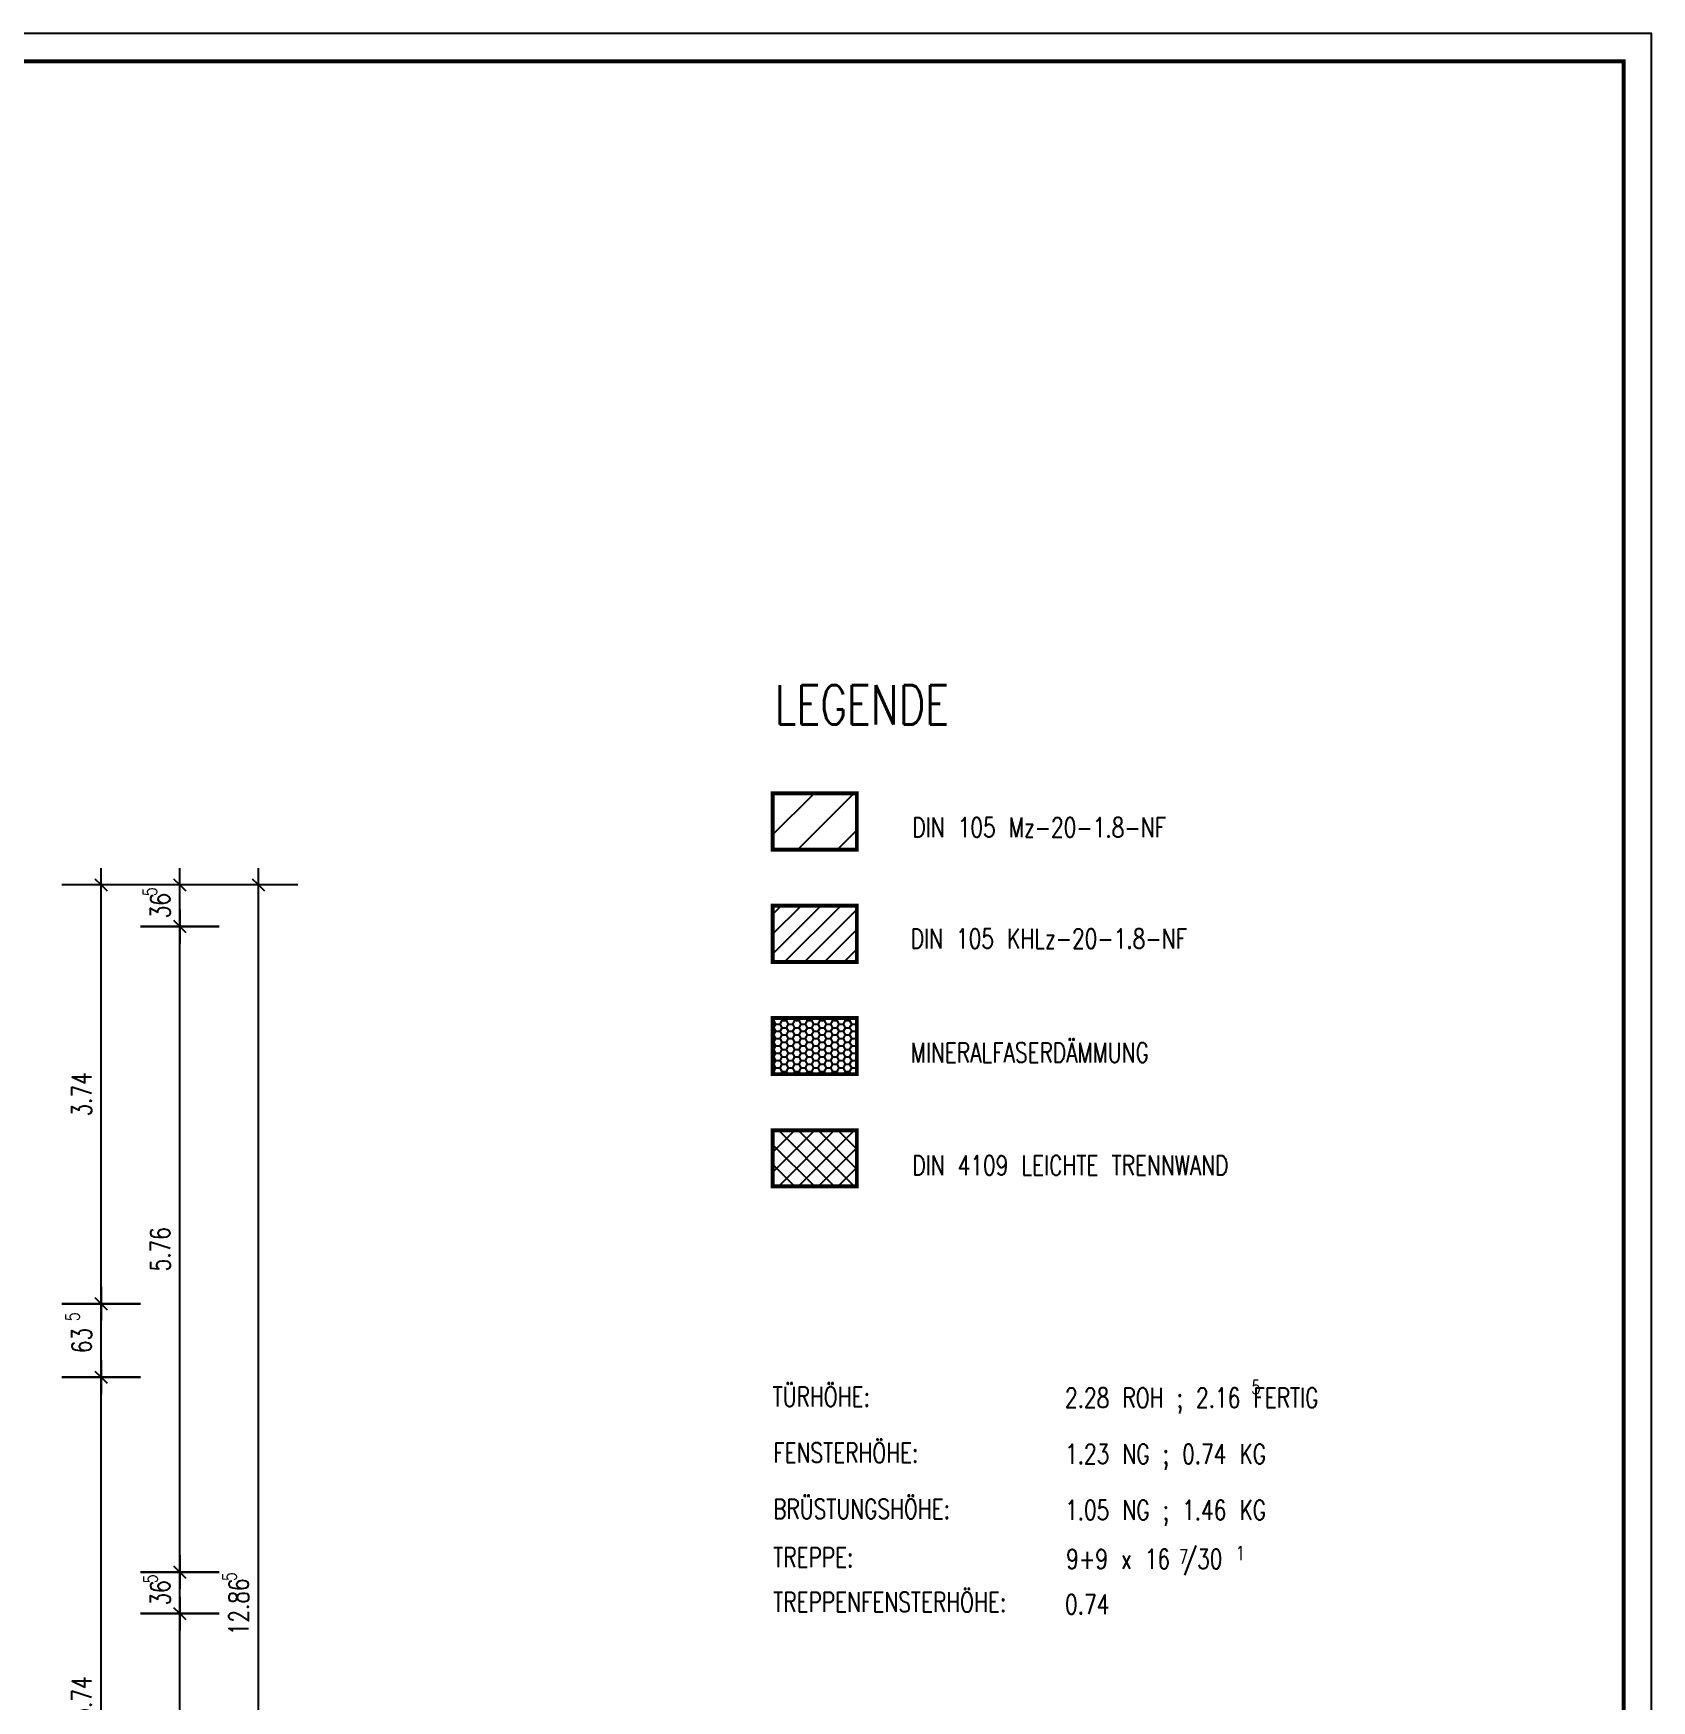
# Model space of a CAD drawing. Extents: x 0 to 42050, y 0 to 29700.
# Drawn here: x 27635 to 42050, y 14850 to 29700 of the extents above; entities that cross this region are included whole.
import ezdxf
from ezdxf.enums import TextEntityAlignment as Align

# ---------------------------------------------------------------- set-up
doc = ezdxf.new("R2010")
doc.units = 0
doc.header["$LTSCALE"] = 1000
doc.layers.get('0').update_dxf_attribs({"linetype": 'CONTINUOUS'})
doc.layers.get('DEFPOINTS').update_dxf_attribs({"linetype": 'CONTINUOUS'})
for name, color, linetype in [('BEMASSUNG', 3, 'CONTINUOUS'), ('LEGENDE', 7, 'CONTINUOUS'), ('LEGENDE-35', 2, 'CONTINUOUS'), ('LEGENDE-70', 1, 'CONTINUOUS'), ('SCHRAFFUR-MAUER', 7, 'CONTINUOUS')]:
    doc.layers.add(name, color=color, linetype=linetype)
doc.styles.add('STANDART', font='TXT.SHX', dxfattribs={"width": 0.75, "height": 175})
doc.dimstyles.get("Standard").update_dxf_attribs({"dimtxt": 2.5, "dimasz": 2.5, "dimexe": 1.25, "dimexo": 0.625, "dimtad": 1, "dimcen": 2.5, "dimazin": 3, "dimtfac": 1, "dimtmove": 0, "dimatfit": 3})

# ---------------------------------------------------------------- blocks, each defined once
blk = doc.blocks.new('MASSHILFSLINIE')
for points in [[(0, -350), (0, 350)], [(-150, 0), (150, 0)], [(0, 0), (-53.033009, -53.033009)], [(0, 0), (53.033009, 53.033009)]]:
    blk.add_lwpolyline(points)
blk = doc.blocks.new('*D110')
at = {"color": 0, "linetype": 'BYBLOCK'}
blk.add_line((28240, 12011), (28240, 17729), dxfattribs=at)
at = {"layer": 'DEFPOINTS', "color": 0, "linetype": 'BYBLOCK'}
for p in [(26725, 17730), (28240, 17730), (26730, 12010)]:
    blk.add_point(p, dxfattribs=at)
at = {"color": 0, "linetype": 'BYBLOCK'}
for p, rotation in [((28240, 17730), 90), ((28240, 12010), 270)]:
    blk.add_blockref('MASSHILFSLINIE', p, dxfattribs=dict(at, rotation=rotation))
at = {"color": 0, "linetype": 'BYBLOCK', "style": 'STANDART', "width": 0.75}
blk.add_text('5.74', height=175, rotation=90, dxfattribs=at).set_placement((28065, 14870), align=Align.MIDDLE_CENTER)
blk = doc.blocks.new('*D111')
at = {"color": 0, "linetype": 'BYBLOCK'}
blk.add_line((28240, 17731), (28240, 18384), dxfattribs=at)
at = {"layer": 'DEFPOINTS', "color": 0, "linetype": 'BYBLOCK'}
for p in [(26720, 18385), (28240, 18385), (26725, 17730)]:
    blk.add_point(p, dxfattribs=at)
at = {"color": 0, "linetype": 'BYBLOCK'}
for p, rotation in [((28240, 18385), 90), ((28240, 17730), 270)]:
    blk.add_blockref('MASSHILFSLINIE', p, dxfattribs=dict(at, rotation=rotation))
at = {"color": 0, "linetype": 'BYBLOCK', "style": 'STANDART', "width": 0.75}
blk.add_text('63', height=175, rotation=90, dxfattribs=at).set_placement((28065, 18057.5), align=Align.MIDDLE_CENTER)
blk = doc.blocks.new('*D112')
at = {"color": 0, "linetype": 'BYBLOCK'}
blk.add_line((28240, 18386), (28240, 22114), dxfattribs=at)
at = {"layer": 'DEFPOINTS', "color": 0, "linetype": 'BYBLOCK'}
for p in [(26725, 22115), (28240, 22115), (26720, 18385)]:
    blk.add_point(p, dxfattribs=at)
at = {"color": 0, "linetype": 'BYBLOCK'}
for p, rotation in [((28240, 22115), 90), ((28240, 18385), 270)]:
    blk.add_blockref('MASSHILFSLINIE', p, dxfattribs=dict(at, rotation=rotation))
at = {"color": 0, "linetype": 'BYBLOCK', "style": 'STANDART', "width": 0.75}
blk.add_text('3.74', height=175, rotation=90, dxfattribs=at).set_placement((28065, 20250), align=Align.MIDDLE_CENTER)
blk = doc.blocks.new('*D114')
at = {"color": 0, "linetype": 'BYBLOCK'}
blk.add_line((28940, 9616), (28940, 15624), dxfattribs=at)
at = {"layer": 'DEFPOINTS', "color": 0, "linetype": 'BYBLOCK'}
for p in [(26365, 15625), (28940, 15625), (26685, 9615)]:
    blk.add_point(p, dxfattribs=at)
at = {"color": 0, "linetype": 'BYBLOCK'}
for p, rotation in [((28940, 15625), 90), ((28940, 9615), 270)]:
    blk.add_blockref('MASSHILFSLINIE', p, dxfattribs=dict(at, rotation=rotation))
at = {"color": 0, "linetype": 'BYBLOCK', "style": 'STANDART', "width": 0.75}
blk.add_text('6.01', height=175, rotation=90, dxfattribs=at).set_placement((28765, 12620), align=Align.MIDDLE_CENTER)
blk = doc.blocks.new('*D115')
at = {"color": 0, "linetype": 'BYBLOCK'}
blk.add_line((28940, 15626), (28940, 15994), dxfattribs=at)
at = {"layer": 'DEFPOINTS', "color": 0, "linetype": 'BYBLOCK'}
for p in [(26365, 15995), (28940, 15995), (26365, 15625)]:
    blk.add_point(p, dxfattribs=at)
at = {"color": 0, "linetype": 'BYBLOCK'}
for p, rotation in [((28940, 15995), 90), ((28940, 15625), 270)]:
    blk.add_blockref('MASSHILFSLINIE', p, dxfattribs=dict(at, rotation=rotation))
at = {"color": 0, "linetype": 'BYBLOCK', "style": 'STANDART', "width": 0.75}
blk.add_text('36', height=175, rotation=90, dxfattribs=at).set_placement((28765, 15810), align=Align.MIDDLE_CENTER)
blk = doc.blocks.new('*D116')
at = {"color": 0, "linetype": 'BYBLOCK'}
blk.add_line((28940, 15996), (28940, 21744), dxfattribs=at)
at = {"layer": 'DEFPOINTS', "color": 0, "linetype": 'BYBLOCK'}
for p in [(26370, 21745), (28940, 21745), (26365, 15995)]:
    blk.add_point(p, dxfattribs=at)
at = {"color": 0, "linetype": 'BYBLOCK'}
for p, rotation in [((28940, 21745), 90), ((28940, 15995), 270)]:
    blk.add_blockref('MASSHILFSLINIE', p, dxfattribs=dict(at, rotation=rotation))
at = {"color": 0, "linetype": 'BYBLOCK', "style": 'STANDART', "width": 0.75}
blk.add_text('5.76', height=175, rotation=90, dxfattribs=at).set_placement((28765, 18870), align=Align.MIDDLE_CENTER)
blk = doc.blocks.new('*D117')
at = {"color": 0, "linetype": 'BYBLOCK'}
blk.add_line((28940, 21746), (28940, 22114), dxfattribs=at)
at = {"layer": 'DEFPOINTS', "color": 0, "linetype": 'BYBLOCK'}
for p in [(26380, 22115), (28940, 22115), (26370, 21745)]:
    blk.add_point(p, dxfattribs=at)
at = {"color": 0, "linetype": 'BYBLOCK'}
for p, rotation in [((28940, 22115), 90), ((28940, 21745), 270)]:
    blk.add_blockref('MASSHILFSLINIE', p, dxfattribs=dict(at, rotation=rotation))
at = {"color": 0, "linetype": 'BYBLOCK', "style": 'STANDART', "width": 0.75}
blk.add_text('36', height=175, rotation=90, dxfattribs=at).set_placement((28765, 21930), align=Align.MIDDLE_CENTER)
blk = doc.blocks.new('*D118')
at = {"color": 0, "linetype": 'BYBLOCK'}
blk.add_line((29640, 9256), (29640, 22114), dxfattribs=at)
at = {"layer": 'DEFPOINTS', "color": 0, "linetype": 'BYBLOCK'}
for p in [(26720, 22115), (29640, 22115), (26720, 9255)]:
    blk.add_point(p, dxfattribs=at)
at = {"color": 0, "linetype": 'BYBLOCK'}
for p, rotation in [((29640, 22115), 90), ((29640, 9255), 270)]:
    blk.add_blockref('MASSHILFSLINIE', p, dxfattribs=dict(at, rotation=rotation))
at = {"color": 0, "linetype": 'BYBLOCK', "style": 'STANDART', "width": 0.75}
blk.add_text('12.86', height=175, rotation=90, dxfattribs=at).set_placement((29465, 15685), align=Align.MIDDLE_CENTER)
blk = doc.blocks.new('*X202')
at = {"color": 0}
for p, q in [((34220, 22560.097423), (34589.902577, 22930)), ((34220, 22913.650814), (34236.349186, 22930)), ((34443.455967, 22430), (34943.455967, 22930)), ((34797.009358, 22430), (34970, 22602.990642))]:
    blk.add_line(p, q, dxfattribs=at)
blk = doc.blocks.new('*X203')
at = {"color": 0}
for p, q in [((34220, 21499.437252), (34650.562748, 21930)), ((34220, 21676.213947), (34473.786053, 21930)), ((34220, 21852.990642), (34297.009358, 21930)), ((34327.339444, 21430), (34827.339444, 21930)), ((34504.116139, 21430), (34970, 21895.883861)), ((34680.892834, 21430), (34970, 21719.107166)), ((34857.66953, 21430), (34970, 21542.33047))]:
    blk.add_line(p, q, dxfattribs=at)
blk = doc.blocks.new('*X204')
at = {"color": 0}
for p, q in [((34220, 20908.866948), (34231.25, 20908.866948)), ((34220, 20843.915043), (34231.25, 20843.915043)), ((34249.999882, 20876.390978), (34231.249882, 20908.86693)), ((34249.999882, 20811.439073), (34231.249882, 20843.915025)), ((34231.249926, 20908.867041), (34243.451046, 20930)), ((34231.249926, 20843.915136), (34249.999926, 20876.391088)), ((34231.249926, 20778.963231), (34249.999926, 20811.439183)), ((34250, 20876.390995), (34287.5, 20876.390995)), ((34250, 20811.43909), (34287.5, 20811.43909)), ((34306.249882, 20843.915025), (34287.499882, 20876.390978)), ((34306.249882, 20778.96312), (34287.499882, 20811.439072)), ((34287.499926, 20876.391089), (34306.249926, 20908.867041)), ((34287.499926, 20811.439183), (34306.249926, 20843.915136)), ((34306.249882, 20908.86693), (34294.048698, 20930)), ((34306.25, 20908.866948), (34343.75, 20908.866948)), ((34306.25, 20843.915043), (34343.75, 20843.915043)), ((34362.499882, 20876.390978), (34343.749882, 20908.86693)), ((34362.499882, 20811.439072), (34343.749882, 20843.915025)), ((34343.749926, 20908.867041), (34355.951045, 20930)), ((34343.749926, 20843.915136), (34362.499926, 20876.391089)), ((34343.749926, 20778.963231), (34362.499926, 20811.439183)), ((34362.5, 20876.390995), (34400, 20876.390995)), ((34362.5, 20811.43909), (34400, 20811.43909)), ((34418.749882, 20843.915025), (34399.999882, 20876.390977)), ((34418.749882, 20778.96312), (34399.999882, 20811.439072)), ((34399.999926, 20876.391089), (34418.749926, 20908.867041)), ((34399.999926, 20811.439184), (34418.749926, 20843.915136)), ((34418.749882, 20908.86693), (34406.548698, 20930)), ((34418.75, 20908.866948), (34456.25, 20908.866948)), ((34418.75, 20843.915043), (34456.25, 20843.915043)), ((34474.999881, 20876.390977), (34456.249881, 20908.86693)), ((34474.999882, 20811.439072), (34456.249882, 20843.915025)), ((34456.249925, 20843.915136), (34474.999925, 20876.391089)), ((34456.249925, 20778.963231), (34474.999925, 20811.439184)), ((34456.249926, 20908.867041), (34468.451045, 20930)), ((34475, 20876.390995), (34512.5, 20876.390995)), ((34475, 20811.43909), (34512.5, 20811.43909)), ((34531.249881, 20843.915025), (34512.499881, 20876.390977)), ((34531.249881, 20778.963119), (34512.499881, 20811.439072)), ((34512.499925, 20876.391089), (34531.249925, 20908.867042)), ((34512.499925, 20811.439184), (34531.249925, 20843.915136)), ((34531.249881, 20908.86693), (34519.048697, 20930)), ((34531.25, 20908.866948), (34568.75, 20908.866948)), ((34531.25, 20843.915043), (34568.75, 20843.915043)), ((34587.499881, 20876.390977), (34568.749881, 20908.86693)), ((34587.499881, 20811.439072), (34568.749881, 20843.915025)), ((34568.749925, 20908.867042), (34580.951044, 20930)), ((34568.749925, 20843.915136), (34587.499925, 20876.391089)), ((34568.749925, 20778.963231), (34587.499925, 20811.439184)), ((34587.5, 20876.390995), (34625, 20876.390995)), ((34587.5, 20811.43909), (34625, 20811.43909)), ((34643.749881, 20843.915024), (34624.999881, 20876.390977)), ((34643.749881, 20778.963119), (34624.999881, 20811.439072)), ((34624.999925, 20876.391089), (34643.749925, 20908.867042)), ((34624.999925, 20811.439184), (34643.749925, 20843.915137)), ((34643.749881, 20908.86693), (34631.548697, 20930)), ((34643.75, 20908.866948), (34681.25, 20908.866948)), ((34643.75, 20843.915043), (34681.25, 20843.915043)), ((34699.999881, 20876.390977), (34681.249881, 20908.86693)), ((34699.999881, 20811.439072), (34681.249881, 20843.915024)), ((34681.249925, 20908.867042), (34693.451044, 20930)), ((34681.249925, 20843.915137), (34699.999925, 20876.391089)), ((34681.249925, 20778.963231), (34699.999925, 20811.439184)), ((34700, 20876.390995), (34737.5, 20876.390995)), ((34700, 20811.43909), (34737.5, 20811.43909)), ((34756.249881, 20843.915024), (34737.499881, 20876.390977)), ((34756.249881, 20778.963119), (34737.499881, 20811.439072)), ((34737.499924, 20811.439184), (34756.249924, 20843.915137)), ((34737.499925, 20876.391089), (34756.249925, 20908.867042)), ((34756.24988, 20908.866929), (34744.048696, 20930)), ((34756.25, 20908.866948), (34793.75, 20908.866948)), ((34756.25, 20843.915043), (34793.75, 20843.915043)), ((34812.49988, 20876.390977), (34793.74988, 20908.866929)), ((34812.49988, 20811.439071), (34793.74988, 20843.915024)), ((34793.749924, 20908.867042), (34805.951043, 20930)), ((34793.749924, 20843.915137), (34812.499924, 20876.39109)), ((34793.749924, 20778.963232), (34812.499924, 20811.439184)), ((34812.5, 20876.390995), (34850, 20876.390995)), ((34812.5, 20811.43909), (34850, 20811.43909)), ((34868.74988, 20843.915024), (34849.99988, 20876.390977)), ((34868.74988, 20778.963119), (34849.99988, 20811.439071)), ((34849.999924, 20876.39109), (34868.749924, 20908.867042)), ((34849.999924, 20811.439184), (34868.749924, 20843.915137)), ((34868.74988, 20908.866929), (34856.548696, 20930)), ((34868.75, 20908.866948), (34906.25, 20908.866948)), ((34868.75, 20843.915043), (34906.25, 20843.915043)), ((34924.99988, 20876.390976), (34906.24988, 20908.866929)), ((34924.99988, 20811.439071), (34906.24988, 20843.915024)), ((34906.249924, 20908.867042), (34918.451043, 20930)), ((34906.249924, 20843.915137), (34924.999924, 20876.39109)), ((34906.249924, 20778.963232), (34924.999924, 20811.439185)), ((34925, 20876.390995), (34962.5, 20876.390995)), ((34925, 20811.43909), (34962.5, 20811.43909)), ((34970, 20863.400387), (34962.49988, 20876.390976)), ((34970, 20798.448482), (34962.49988, 20811.439071)), ((34962.499924, 20876.39109), (34970, 20889.381603)), ((34962.499924, 20811.439185), (34970, 20824.429698)), ((34970, 20928.352292), (34969.048695, 20930)), ((34220, 20778.963138), (34231.25, 20778.963138)), ((34220, 20714.011233), (34231.25, 20714.011233)), ((34220, 20649.059328), (34231.25, 20649.059328)), ((34249.999882, 20746.487167), (34231.249882, 20778.96312)), ((34249.999883, 20681.535262), (34231.249883, 20714.011215)), ((34249.999883, 20616.583357), (34231.249883, 20649.05931)), ((34231.249926, 20714.011325), (34249.999926, 20746.487278)), ((34231.249926, 20649.05942), (34249.999926, 20681.535373)), ((34250, 20746.487185), (34287.5, 20746.487185)), ((34250, 20681.53528), (34287.5, 20681.53528)), ((34306.249882, 20714.011215), (34287.499882, 20746.487167)), ((34306.249882, 20649.059309), (34287.499882, 20681.535262)), ((34287.499926, 20746.487278), (34306.249926, 20778.963231)), ((34287.499926, 20681.535373), (34306.249926, 20714.011326)), ((34287.499926, 20616.583468), (34306.249926, 20649.05942)), ((34306.25, 20778.963138), (34343.75, 20778.963138)), ((34306.25, 20714.011233), (34343.75, 20714.011233)), ((34306.25, 20649.059328), (34343.75, 20649.059328)), ((34362.499882, 20746.487167), (34343.749882, 20778.96312)), ((34362.499882, 20681.535262), (34343.749882, 20714.011215)), ((34362.499882, 20616.583357), (34343.749882, 20649.059309)), ((34343.749925, 20649.05942), (34362.499925, 20681.535373)), ((34343.749926, 20714.011326), (34362.499926, 20746.487278)), ((34362.5, 20746.487185), (34400, 20746.487185)), ((34362.5, 20681.53528), (34400, 20681.53528)), ((34418.749882, 20714.011214), (34399.999882, 20746.487167)), ((34418.749882, 20649.059309), (34399.999882, 20681.535262)), ((34399.999925, 20746.487278), (34418.749925, 20778.963231)), ((34399.999925, 20681.535373), (34418.749925, 20714.011326)), ((34399.999925, 20616.583468), (34418.749925, 20649.059421)), ((34418.75, 20778.963138), (34456.25, 20778.963138)), ((34418.75, 20714.011233), (34456.25, 20714.011233)), ((34418.75, 20649.059328), (34456.25, 20649.059328)), ((34474.999882, 20746.487167), (34456.249882, 20778.96312)), ((34474.999882, 20681.535262), (34456.249882, 20714.011214)), ((34474.999882, 20616.583356), (34456.249882, 20649.059309)), ((34456.249925, 20714.011326), (34474.999925, 20746.487278)), ((34456.249925, 20649.059421), (34474.999925, 20681.535373)), ((34475, 20746.487185), (34512.5, 20746.487185)), ((34475, 20681.53528), (34512.5, 20681.53528)), ((34531.249882, 20714.011214), (34512.499882, 20746.487167)), ((34531.249882, 20649.059309), (34512.499882, 20681.535262)), ((34512.499925, 20746.487279), (34531.249925, 20778.963231)), ((34512.499925, 20681.535373), (34531.249925, 20714.011326)), ((34512.499925, 20616.583468), (34531.249925, 20649.059421)), ((34531.25, 20778.963138), (34568.75, 20778.963138)), ((34531.25, 20714.011233), (34568.75, 20714.011233)), ((34531.25, 20649.059328), (34568.75, 20649.059328)), ((34587.499881, 20746.487167), (34568.749881, 20778.963119)), ((34587.499881, 20681.535261), (34568.749881, 20714.011214)), ((34587.499882, 20616.583356), (34568.749882, 20649.059309)), ((34568.749925, 20714.011326), (34587.499925, 20746.487279)), ((34568.749925, 20649.059421), (34587.499925, 20681.535373)), ((34587.5, 20746.487185), (34625, 20746.487185)), ((34587.5, 20681.53528), (34625, 20681.53528)), ((34643.749881, 20714.011214), (34624.999881, 20746.487167)), ((34643.749881, 20649.059309), (34624.999881, 20681.535261)), ((34624.999924, 20616.583468), (34643.749924, 20649.059421)), ((34624.999925, 20746.487279), (34643.749925, 20778.963231)), ((34624.999925, 20681.535374), (34643.749925, 20714.011326)), ((34643.75, 20778.963138), (34681.25, 20778.963138)), ((34643.75, 20714.011233), (34681.25, 20714.011233)), ((34643.75, 20649.059328), (34681.25, 20649.059328)), ((34699.999881, 20746.487166), (34681.249881, 20778.963119)), ((34699.999881, 20681.535261), (34681.249881, 20714.011214)), ((34699.999881, 20616.583356), (34681.249881, 20649.059309)), ((34681.249924, 20714.011326), (34699.999924, 20746.487279)), ((34681.249924, 20649.059421), (34699.999924, 20681.535374)), ((34700, 20746.487185), (34737.5, 20746.487185)), ((34700, 20681.53528), (34737.5, 20681.53528)), ((34756.249881, 20714.011214), (34737.499881, 20746.487166)), ((34756.249881, 20649.059309), (34737.499881, 20681.535261)), ((34737.499924, 20746.487279), (34756.249924, 20778.963232)), ((34737.499924, 20681.535374), (34756.249924, 20714.011326)), ((34737.499924, 20616.583469), (34756.249924, 20649.059421)), ((34756.25, 20778.963138), (34793.75, 20778.963138)), ((34756.25, 20714.011233), (34793.75, 20714.011233)), ((34756.25, 20649.059328), (34793.75, 20649.059328)), ((34812.499881, 20746.487166), (34793.749881, 20778.963119)), ((34812.499881, 20681.535261), (34793.749881, 20714.011214)), ((34812.499881, 20616.583356), (34793.749881, 20649.059308)), ((34793.749924, 20714.011326), (34812.499924, 20746.487279)), ((34793.749924, 20649.059421), (34812.499924, 20681.535374)), ((34812.5, 20746.487185), (34850, 20746.487185)), ((34812.5, 20681.53528), (34850, 20681.53528)), ((34868.74988, 20714.011214), (34849.99988, 20746.487166)), ((34868.749881, 20649.059308), (34849.999881, 20681.535261)), ((34849.999924, 20746.487279), (34868.749924, 20778.963232)), ((34849.999924, 20681.535374), (34868.749924, 20714.011327)), ((34849.999924, 20616.583469), (34868.749924, 20649.059421)), ((34868.75, 20778.963138), (34906.25, 20778.963138)), ((34868.75, 20714.011233), (34906.25, 20714.011233)), ((34868.75, 20649.059328), (34906.25, 20649.059328)), ((34924.99988, 20746.487166), (34906.24988, 20778.963119)), ((34924.99988, 20681.535261), (34906.24988, 20714.011213)), ((34924.99988, 20616.583356), (34906.24988, 20649.059308)), ((34906.249924, 20714.011327), (34924.999924, 20746.487279)), ((34906.249924, 20649.059421), (34924.999924, 20681.535374)), ((34925, 20746.487185), (34962.5, 20746.487185)), ((34925, 20681.53528), (34962.5, 20681.53528)), ((34970, 20733.496577), (34962.49988, 20746.487166)), ((34970, 20668.544672), (34962.49988, 20681.535261)), ((34962.499923, 20681.535374), (34970, 20694.525888)), ((34962.499924, 20746.487279), (34970, 20759.477793)), ((34220, 20584.107423), (34231.25, 20584.107423)), ((34220, 20519.155518), (34231.25, 20519.155518)), ((34249.999883, 20551.631452), (34231.249883, 20584.107404)), ((34249.999883, 20486.679546), (34231.249883, 20519.155499)), ((34231.249926, 20584.107515), (34249.999926, 20616.583468)), ((34231.249926, 20519.15561), (34249.999926, 20551.631562)), ((34250, 20616.583375), (34287.5, 20616.583375)), ((34250, 20551.63147), (34287.5, 20551.63147)), ((34306.249883, 20584.107404), (34287.499883, 20616.583357)), ((34306.249883, 20519.155499), (34287.499883, 20551.631452)), ((34287.499925, 20551.631562), (34306.249925, 20584.107515)), ((34287.499925, 20486.679657), (34306.249925, 20519.15561)), ((34306.25, 20584.107423), (34343.75, 20584.107423)), ((34306.25, 20519.155518), (34343.75, 20519.155518)), ((34362.499882, 20551.631451), (34343.749882, 20584.107404)), ((34362.499883, 20486.679546), (34343.749883, 20519.155499)), ((34343.749925, 20584.107515), (34362.499925, 20616.583468)), ((34343.749925, 20519.15561), (34362.499925, 20551.631563)), ((34362.5, 20616.583375), (34400, 20616.583375)), ((34362.5, 20551.63147), (34400, 20551.63147)), ((34418.749882, 20584.107404), (34399.999882, 20616.583357)), ((34418.749882, 20519.155499), (34399.999882, 20551.631451)), ((34399.999925, 20551.631563), (34418.749925, 20584.107515)), ((34399.999925, 20486.679657), (34418.749925, 20519.15561)), ((34418.75, 20584.107423), (34456.25, 20584.107423)), ((34418.75, 20519.155518), (34456.25, 20519.155518)), ((34474.999882, 20551.631451), (34456.249882, 20584.107404)), ((34474.999882, 20486.679546), (34456.249882, 20519.155499)), ((34456.249925, 20584.107515), (34474.999925, 20616.583468)), ((34456.249925, 20519.15561), (34474.999925, 20551.631563)), ((34475, 20616.583375), (34512.5, 20616.583375)), ((34475, 20551.63147), (34512.5, 20551.63147)), ((34531.249882, 20584.107404), (34512.499882, 20616.583356)), ((34531.249882, 20519.155499), (34512.499882, 20551.631451)), ((34512.499925, 20551.631563), (34531.249925, 20584.107516)), ((34512.499925, 20486.679658), (34531.249925, 20519.15561)), ((34531.25, 20584.107423), (34568.75, 20584.107423)), ((34531.25, 20519.155518), (34568.75, 20519.155518)), ((34587.499882, 20551.631451), (34568.749882, 20584.107404)), ((34587.499882, 20486.679546), (34568.749882, 20519.155498)), ((34568.749924, 20519.15561), (34587.499924, 20551.631563)), ((34568.749925, 20584.107516), (34587.499925, 20616.583468)), ((34587.5, 20616.583375), (34625, 20616.583375)), ((34587.5, 20551.63147), (34625, 20551.63147)), ((34643.749881, 20584.107404), (34624.999881, 20616.583356)), ((34643.749882, 20519.155498), (34624.999882, 20551.631451)), ((34624.999924, 20551.631563), (34643.749924, 20584.107516)), ((34624.999924, 20486.679658), (34643.749924, 20519.155611)), ((34643.75, 20584.107423), (34681.25, 20584.107423)), ((34643.75, 20519.155518), (34681.25, 20519.155518)), ((34699.999881, 20551.631451), (34681.249881, 20584.107403)), ((34699.999881, 20486.679546), (34681.249881, 20519.155498)), ((34681.249924, 20584.107516), (34699.999924, 20616.583468)), ((34681.249924, 20519.155611), (34699.999924, 20551.631563)), ((34700, 20616.583375), (34737.5, 20616.583375)), ((34700, 20551.63147), (34737.5, 20551.63147)), ((34756.249881, 20584.107403), (34737.499881, 20616.583356)), ((34756.249881, 20519.155498), (34737.499881, 20551.631451)), ((34737.499924, 20551.631563), (34756.249924, 20584.107516)), ((34737.499924, 20486.679658), (34756.249924, 20519.155611)), ((34756.25, 20584.107423), (34793.75, 20584.107423)), ((34756.25, 20519.155518), (34793.75, 20519.155518)), ((34812.499881, 20551.631451), (34793.749881, 20584.107403)), ((34812.499881, 20486.679545), (34793.749881, 20519.155498)), ((34793.749924, 20584.107516), (34812.499924, 20616.583469)), ((34793.749924, 20519.155611), (34812.499924, 20551.631563)), ((34812.5, 20616.583375), (34850, 20616.583375)), ((34812.5, 20551.63147), (34850, 20551.63147)), ((34868.749881, 20584.107403), (34849.999881, 20616.583356)), ((34868.749881, 20519.155498), (34849.999881, 20551.631451)), ((34849.999923, 20486.679658), (34868.749923, 20519.155611)), ((34849.999924, 20551.631564), (34868.749924, 20584.107516)), ((34868.75, 20584.107423), (34906.25, 20584.107423)), ((34868.75, 20519.155518), (34906.25, 20519.155518)), ((34924.999881, 20551.63145), (34906.249881, 20584.107403)), ((34924.999881, 20486.679545), (34906.249881, 20519.155498)), ((34906.249923, 20584.107516), (34924.999923, 20616.583469)), ((34906.249923, 20519.155611), (34924.999923, 20551.631564)), ((34925, 20616.583375), (34962.5, 20616.583375)), ((34925, 20551.63147), (34962.5, 20551.63147)), ((34970, 20603.592767), (34962.49988, 20616.583356)), ((34970, 20538.640862), (34962.49988, 20551.63145)), ((34962.499923, 20616.583469), (34970, 20629.573983)), ((34962.499923, 20551.631564), (34970, 20564.622078)), ((34962.499923, 20486.679659), (34970, 20499.670173)), ((34220, 20454.203613), (34231.25, 20454.203613)), ((34245.223834, 20430), (34231.249883, 20454.203594)), ((34231.249925, 20454.203705), (34249.999925, 20486.679657)), ((34250, 20486.679565), (34287.5, 20486.679565)), ((34306.249883, 20454.203594), (34287.499883, 20486.679546)), ((34292.27591, 20430), (34306.249925, 20454.203705)), ((34306.25, 20454.203613), (34343.75, 20454.203613)), ((34357.723834, 20430), (34343.749883, 20454.203594)), ((34343.749925, 20454.203705), (34362.499925, 20486.679657)), ((34362.5, 20486.679565), (34400, 20486.679565)), ((34418.749882, 20454.203594), (34399.999882, 20486.679546)), ((34404.775909, 20430), (34418.749925, 20454.203705)), ((34418.75, 20454.203613), (34456.25, 20454.203613)), ((34470.223833, 20430), (34456.249882, 20454.203593)), ((34456.249925, 20454.203705), (34474.999925, 20486.679658)), ((34475, 20486.679565), (34512.5, 20486.679565)), ((34531.249882, 20454.203593), (34512.499882, 20486.679546)), ((34517.275909, 20430), (34531.249924, 20454.203705)), ((34531.25, 20454.203613), (34568.75, 20454.203613)), ((34582.723833, 20430), (34568.749882, 20454.203593)), ((34568.749924, 20454.203705), (34587.499924, 20486.679658)), ((34587.5, 20486.679565), (34625, 20486.679565)), ((34643.749882, 20454.203593), (34624.999882, 20486.679546)), ((34629.775908, 20430), (34643.749924, 20454.203705)), ((34643.75, 20454.203613), (34681.25, 20454.203613)), ((34695.223832, 20430), (34681.249882, 20454.203593)), ((34681.249924, 20454.203705), (34699.999924, 20486.679658)), ((34700, 20486.679565), (34737.5, 20486.679565)), ((34756.249881, 20454.203593), (34737.499881, 20486.679546)), ((34742.275908, 20430), (34756.249924, 20454.203706)), ((34756.25, 20454.203613), (34793.75, 20454.203613)), ((34807.723832, 20430), (34793.749881, 20454.203593)), ((34793.749924, 20454.203706), (34812.499924, 20486.679658)), ((34812.5, 20486.679565), (34850, 20486.679565)), ((34868.749881, 20454.203593), (34849.999881, 20486.679545)), ((34854.775907, 20430), (34868.749923, 20454.203706)), ((34868.75, 20454.203613), (34906.25, 20454.203613)), ((34920.223832, 20430), (34906.249881, 20454.203593)), ((34906.249923, 20454.203706), (34924.999923, 20486.679658)), ((34925, 20486.679565), (34962.5, 20486.679565)), ((34970, 20473.688957), (34962.499881, 20486.679545)), ((34967.275907, 20430), (34970, 20434.718268))]:
    blk.add_line(p, q, dxfattribs=at)
blk = doc.blocks.new('*X205')
at = {"color": 0}
for p, q in [((34220, 19554.893603), (34595.106397, 19930)), ((34220, 19731.670299), (34418.329701, 19930)), ((34220, 19908.446994), (34241.553006, 19930)), ((34771.533137, 19430), (34271.533137, 19930)), ((34271.883092, 19430), (34771.883092, 19930)), ((34948.309832, 19430), (34448.309832, 19930)), ((34448.659787, 19430), (34948.659787, 19930)), ((34970, 19585.086528), (34625.086528, 19930)), ((34970, 19761.863223), (34801.863223, 19930)), ((34594.756442, 19430), (34220, 19804.756442)), ((34625.436483, 19430), (34970, 19774.563517)), ((34417.979746, 19430), (34220, 19627.979746)), ((34802.213178, 19430), (34970, 19597.786822)), ((34241.203051, 19430), (34220, 19451.203051))]:
    blk.add_line(p, q, dxfattribs=at)

msp = doc.modelspace()

# ---------------------------------------------------------------- linework, layer by layer
msp.add_lwpolyline([(0, 0), (42050, 0), (42050, 29700), (0, 29700)], close=True)
at = {"const_width": 35}
msp.add_lwpolyline([(1000, 250), (41800, 250), (41800, 29450), (1000, 29450)], close=True, dxfattribs=at)
at = {"layer": 'LEGENDE', "const_width": 35}
for points in [[(34220, 22930), (34970, 22930), (34970, 22430), (34220, 22430)], [(34220, 21930), (34970, 21930), (34970, 21430), (34220, 21430)], [(34220, 20930), (34970, 20930), (34970, 20430), (34220, 20430)], [(34220, 19930), (34970, 19930), (34970, 19430), (34220, 19430)]]:
    msp.add_lwpolyline(points, close=True, dxfattribs=at)

# ---------------------------------------------------------------- block references
at = {"layer": 'SCHRAFFUR-MAUER'}
for name in ['*X202', '*X203', '*X204', '*X205']:
    msp.add_blockref(name, (0, 0), dxfattribs=at)

# ---------------------------------------------------------------- texts
at = {"layer": 'BEMASSUNG', "style": 'STANDART', "width": 0.75}
for p in [(28735, 22015), (28045, 18230), (28740, 15895), (29445, 15915)]:
    msp.add_text('5', height=125, rotation=90, dxfattribs=at).set_placement(p)
for s, height, p in [('5', 125, (38485, 17580)), ('2.28 ROH ; 2.16 FERTIG', 175, (36825, 17460)), ('1.23 NG ; 0.74 KG', 175, (36825, 16960)), ('1.05 NG ; 1.46 KG', 175, (36825, 16460)), ('9+9 x 16 /30 ', 175, (36835, 16025)), ('7', 125, (37840, 16070)), ('1', 125, (38345, 16100)), ('0.74', 175, (36825, 15620))]:
    msp.add_text(s, height=height, dxfattribs=at).set_placement(p)
at = {"layer": 'LEGENDE-35', "style": 'STANDART', "width": 0.75}
for s, p in [('DIN 105 Mz-20-1.8-NF', (35465, 22540)), ('DIN 105 KHLz-20-1.8-NF', (35450, 21550)), ('MINERALFASERDÄMMUNG', (35450, 20535)), ('DIN 4109 LEICHTE TRENNWAND', (35465, 19530)), ('TÜRHÖHE: ', (34220, 17470)), ('FENSTERHÖHE:', (34225, 16970)), ('BRÜSTUNGSHÖHE:', (34225, 16470)), ('TREPPE:', (34225, 16040)), ('TREPPENFENSTERHÖHE:', (34225, 15640))]:
    msp.add_text(s, height=175, dxfattribs=at).set_placement(p)
at = {"layer": 'LEGENDE-70', "style": 'STANDART', "width": 0.75}
msp.add_text('LEGENDE', height=350, dxfattribs=at).set_placement((34240, 23545))

# ---------------------------------------------------------------- dimensions: what is measured, and where the dimension line sits
at = {"layer": 'BEMASSUNG'}
for base, p1, p2, text, picture, middle in [((28940, 22115), (26370, 21745), (26380, 22115), '36', '*D117', (28765, 21930)), ((28240, 22115), (26720, 18385), (26725, 22115), '3.74', '*D112', (28065, 20250)), ((29640, 22115), (26720, 9255), (26720, 22115), '12.86', '*D118', (29465, 15685)), ((28940, 21745), (26365, 15995), (26370, 21745), '5.76', '*D116', (28765, 18870)), ((28240, 18385), (26725, 17730), (26720, 18385), '63', '*D111', (28065, 18057.5)), ((28240, 17730), (26730, 12010), (26725, 17730), '5.74', '*D110', (28065, 14870)), ((28940, 15995), (26365, 15625), (26365, 15995), '36', '*D115', (28765, 15810)), ((28940, 15625), (26685, 9615), (26365, 15625), '6.01', '*D114', (28765, 12620))]:
    dim = msp.add_linear_dim(base=base, p1=p1, p2=p2, angle=90, text=text, dimstyle='Standard', dxfattribs=at)
    dim.commit()
    dim.dimension.update_dxf_attribs({"geometry": picture, "text_midpoint": middle})

doc.saveas('drawing.dxf')
